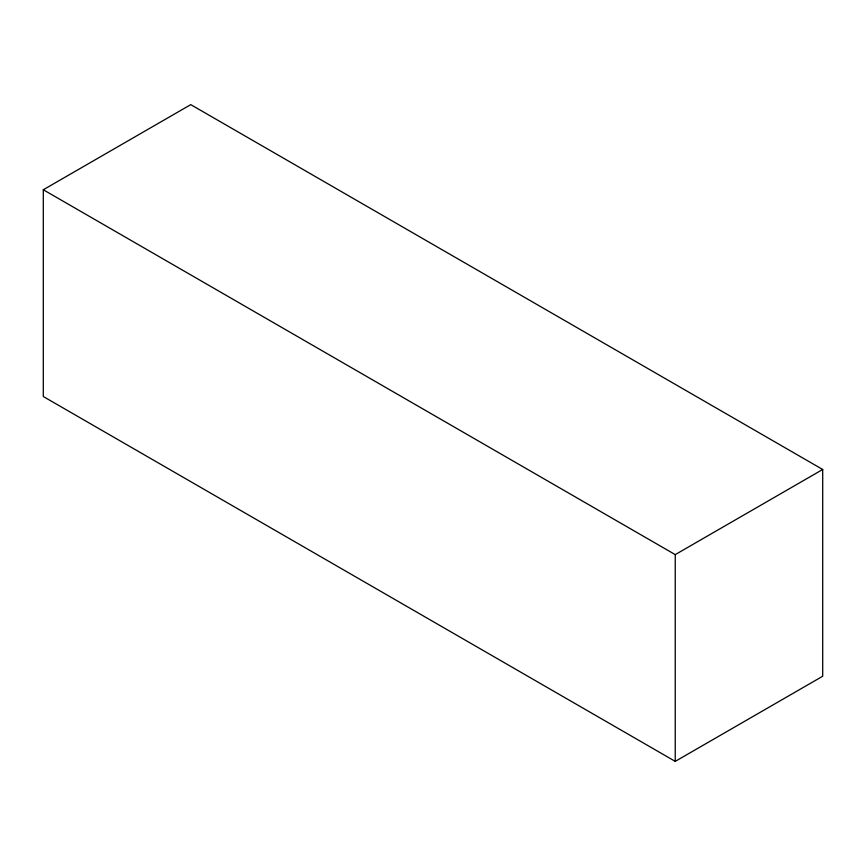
<?xml version="1.0" encoding="UTF-8"?>
<svg xmlns="http://www.w3.org/2000/svg" width="866" height="866" viewBox="0 0 866 866"><rect width="100%" height="100%" fill="white"/><g stroke="black" fill="none" stroke-linecap="round" stroke-linejoin="round"><path stroke-width="1.3" d="M43.3 189.762L190.758 104.634L822.7 469.48L822.7 676.238L675.242 761.366L43.3 396.52L43.3 189.762L675.242 554.619L822.7 469.48M675.242 554.619L675.242 761.366"/></g></svg>
